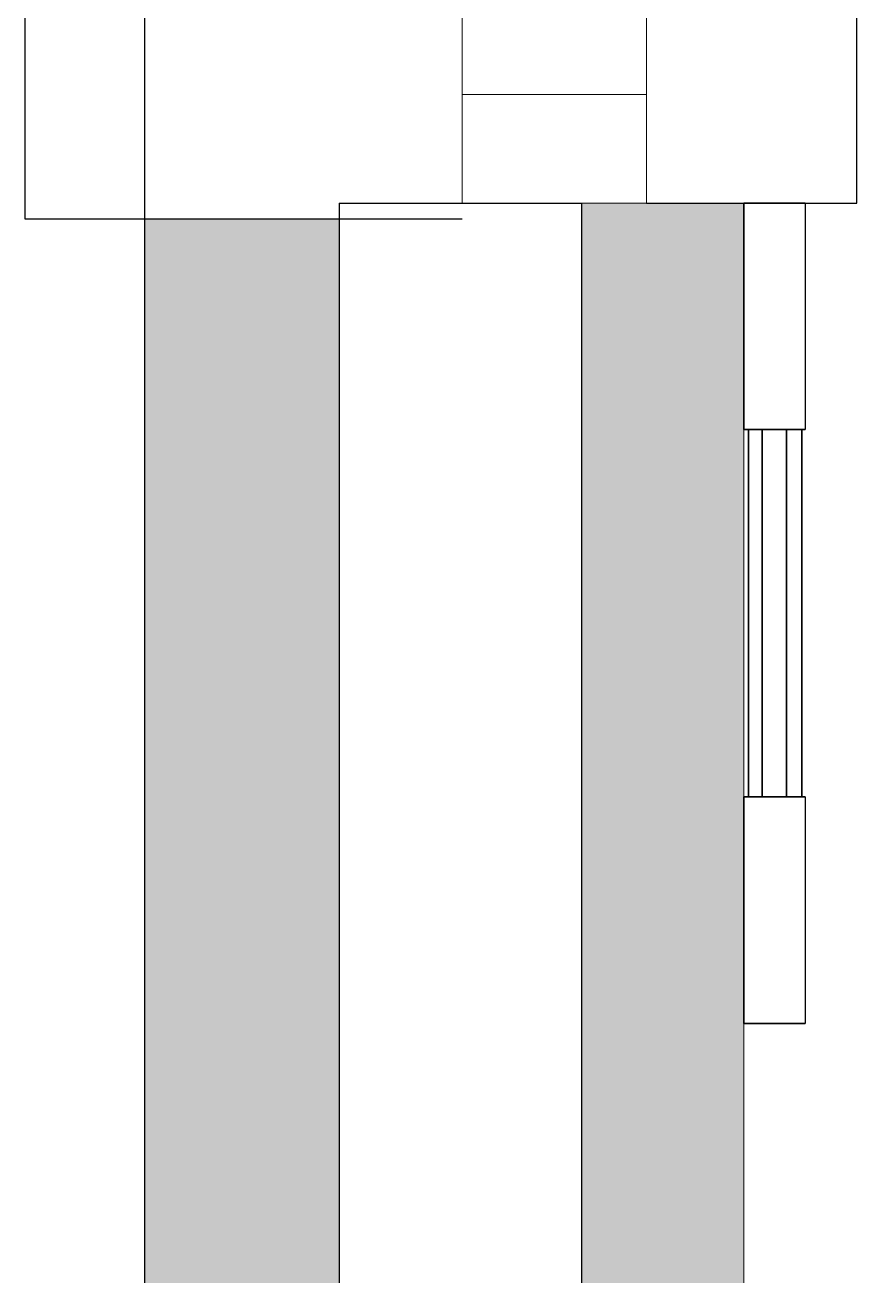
# Model space of a CAD drawing. Header units: millimetres. Extents: x 0 to 59350, y 0 to 29700.
# Drawn here: x 40322 to 40450.5, y 18182.9 to 18376.2 of the extents above; entities that cross this region are included whole.
import ezdxf

# ---------------------------------------------------------------- set-up
doc = ezdxf.new("R2010")
doc.units = ezdxf.units.MM
doc.linetypes.add('PUNKT2_S9', pattern=[1, 0, -1])
doc.layers.add('Standard', color=7, linetype='Continuous', lineweight=25)

msp = doc.modelspace()

# ---------------------------------------------------------------- hatches: boundary and pattern name
at = {"layer": 'Standard', "linetype": 'PUNKT2_S9', "lineweight": 18}
h = msp.add_hatch(color=59, dxfattribs=at)
h.paths.add_polyline_path([(40433.05, 19918.72), (40433.05, 21521.22), (40408.05, 21496.22), (40408.05, 19918.72)])
h.paths.add_polyline_path([(40433.05, 18021.22), (40433.05, 18348.72), (40408.05, 18348.72), (40408.05, 18046.22)])
h.paths.add_polyline_path([(40408.05, 19641.22), (40408.05, 18626.22), (40433.05, 18626.22), (40433.05, 19641.22)])
h = msp.add_hatch(color=9, dxfattribs=at)
h.paths.add_polyline_path([(40370.55, 19921.22), (40370.55, 21458.72), (40340.55, 21428.72), (40340.55, 19921.22)])
h.paths.add_polyline_path([(40370.55, 18628.72), (40370.55, 19638.72), (40340.55, 19638.72), (40340.55, 18628.72)])
h.paths.add_polyline_path([(40370.55, 18083.72), (40370.55, 18346.22), (40340.55, 18346.22), (40340.55, 18113.72)])

# ---------------------------------------------------------------- linework, layer by layer
at = {"layer": 'Standard', "color": 7, "linetype": 'Continuous', "lineweight": -3}
for p, q in [((40340.55, 18113.72), (40340.55, 21428.72)), ((40399.3, 18348.72), (40408.05, 18348.72)), ((40408.05, 18046.22), (40408.05, 18348.72))]:
    msp.add_line(p, q, dxfattribs=at)
at = {"layer": 'Standard', "color": 51, "linetype": 'Continuous', "lineweight": -3}
for p, q in [((40322.05, 18346.22), (40322.05, 18628.72)), ((40370.55, 18348.72), (40389.55, 18348.72)), ((40370.55, 18348.72), (40370.55, 18346.22)), ((40389.55, 18348.72), (40399.3, 18348.72)), ((40340.55, 18346.22), (40322.05, 18346.22)), ((40389.55, 18346.22), (40340.55, 18346.22)), ((40370.55, 18346.22), (40370.55, 18083.72))]:
    msp.add_line(p, q, dxfattribs=at)
at = {"layer": 'Standard', "color": 2, "linetype": 'Continuous', "lineweight": 18}
for p, q in [((40389.55, 18348.72), (40389.55, 18626.22)), ((40418.05, 18348.72), (40418.05, 18626.22)), ((40418.05, 18365.47), (40389.55, 18365.47)), ((40389.55, 18365.47), (40389.55, 18348.72)), ((40418.05, 18348.72), (40418.05, 18365.47)), ((40389.55, 18348.72), (40418.05, 18348.72))]:
    msp.add_line(p, q, dxfattribs=at)
at = {"layer": 'Standard', "color": 117, "linetype": 'Continuous', "lineweight": -3}
for p, q in [((40450.55, 18348.72), (40450.55, 18626.22)), ((40418.05, 18348.72), (40450.55, 18348.72))]:
    msp.add_line(p, q, dxfattribs=at)
at = {"layer": 'Standard', "color": 36, "linetype": 'Continuous', "lineweight": 18}
for p, q in [((40408.05, 18348.72), (40418.05, 18348.72)), ((40408.05, 18348.72), (40408.05, 18046.22)), ((40418.05, 18348.72), (40433.05, 18348.72)), ((40433.05, 18076.22), (40433.05, 18348.72))]:
    msp.add_line(p, q, dxfattribs=at)
at = {"layer": 'Standard', "color": 16, "linetype": 'Continuous', "lineweight": -3}
for p, q in [((40433.05, 18348.72), (40442.55, 18348.72)), ((40442.55, 18348.72), (40433.05, 18348.72)), ((40433.05, 18313.72), (40433.05, 18348.72)), ((40433.05, 18348.72), (40433.05, 18313.72)), ((40442.55, 18348.72), (40442.55, 18313.72)), ((40442.55, 18348.72), (40442.55, 18313.72)), ((40442.55, 18313.72), (40433.05, 18313.72)), ((40433.05, 18313.72), (40442.55, 18313.72)), ((40442.05, 18313.72), (40433.8, 18313.72)), ((40433.8, 18313.72), (40433.8, 18256.97)), ((40433.8, 18256.97), (40433.8, 18313.72)), ((40433.8, 18313.72), (40442.05, 18313.72)), ((40442.05, 18313.72), (40433.8, 18313.72)), ((40433.8, 18313.72), (40433.8, 18256.97)), ((40433.8, 18256.97), (40433.8, 18313.72)), ((40433.8, 18313.72), (40442.05, 18313.72)), ((40442.05, 18256.97), (40442.05, 18313.72)), ((40442.05, 18313.72), (40442.05, 18256.97)), ((40442.05, 18256.97), (40442.05, 18313.72)), ((40442.05, 18313.72), (40442.05, 18256.97)), ((40433.05, 18256.97), (40442.55, 18256.97)), ((40442.55, 18256.97), (40433.05, 18256.97)), ((40433.05, 18221.97), (40433.05, 18256.97)), ((40433.05, 18256.97), (40433.05, 18221.97)), ((40433.8, 18256.97), (40442.05, 18256.97)), ((40442.05, 18256.97), (40433.8, 18256.97)), ((40433.8, 18256.97), (40442.05, 18256.97)), ((40442.05, 18256.97), (40433.8, 18256.97)), ((40442.55, 18256.97), (40442.55, 18221.97)), ((40442.55, 18256.97), (40442.55, 18221.97)), ((40442.55, 18221.97), (40433.05, 18221.97)), ((40433.05, 18221.97), (40442.55, 18221.97))]:
    msp.add_line(p, q, dxfattribs=at)
at = {"layer": 'Standard', "color": 253, "linetype": 'Continuous', "lineweight": 18}
for p, q in [((40340.55, 18346.22), (40340.55, 18113.72)), ((40340.55, 18346.22), (40370.55, 18346.22)), ((40370.55, 18083.72), (40370.55, 18346.22))]:
    msp.add_line(p, q, dxfattribs=at)
at = {"layer": 'Standard', "color": 14, "linetype": 'Continuous', "lineweight": -3}
for p, q in [((40435.92, 18256.97), (40435.92, 18313.72)), ((40435.92, 18313.72), (40435.92, 18256.97)), ((40439.67, 18313.72), (40435.92, 18313.72)), ((40435.92, 18313.72), (40439.67, 18313.72)), ((40439.67, 18313.72), (40439.67, 18256.97)), ((40439.67, 18256.97), (40439.67, 18313.72)), ((40435.92, 18256.97), (40439.67, 18256.97)), ((40435.92, 18256.97), (40439.67, 18256.97))]:
    msp.add_line(p, q, dxfattribs=at)

doc.saveas('drawing.dxf')
